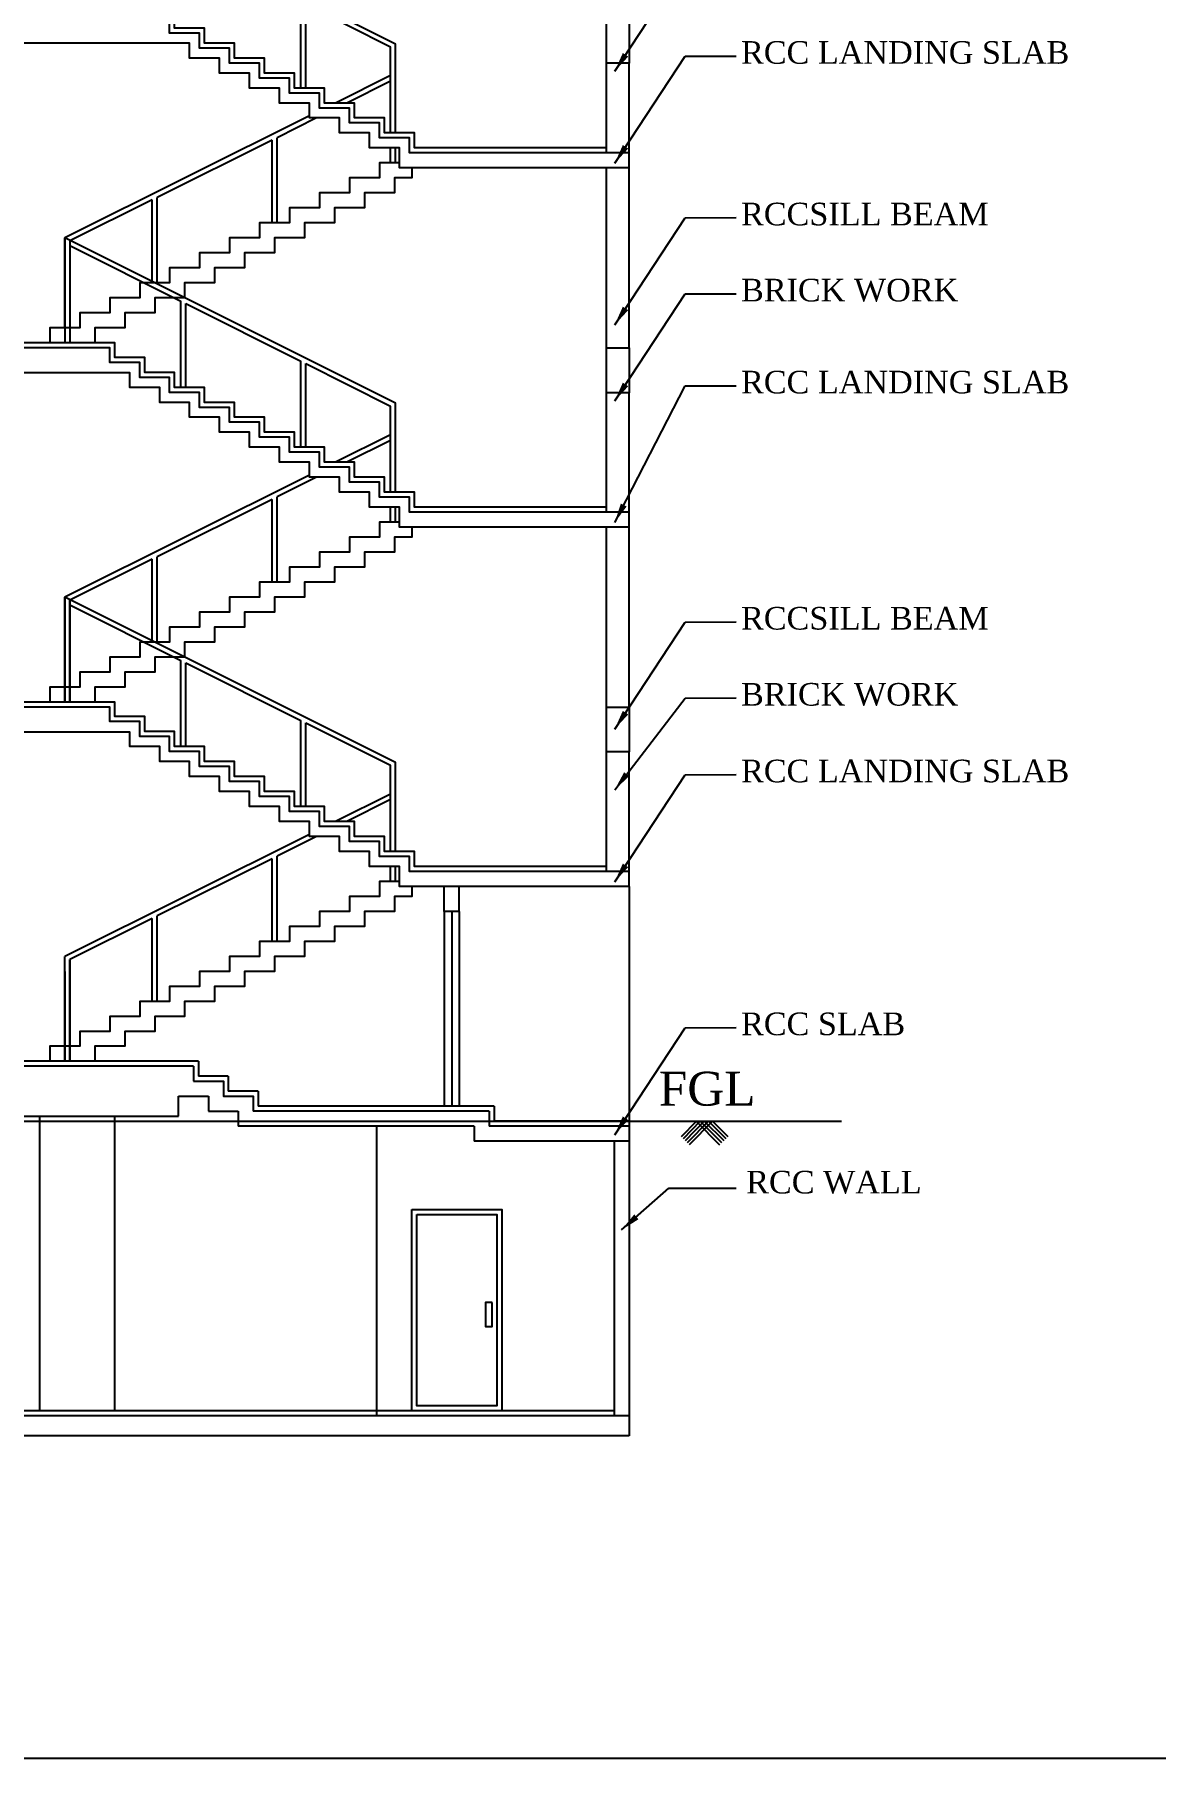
# Model space of a CAD drawing. Header units: metres. Extents: x 2754 to 3501, y 1112 to 1514.
# Drawn here: x 3386.41 to 3397.81, y 1410.83 to 1428.37 of the extents above; entities that cross this region are included whole.
import ezdxf
from ezdxf.lldxf.tags import DXFTag

# ---------------------------------------------------------------- set-up
doc = ezdxf.new("R2010")
doc.units = ezdxf.units.M
for name, color, linetype in [('AR-COLUMN', 2, 'Continuous'), ('AR-ELEVATION', 2, 'Continuous'), ('AR-THIN', 8, 'Continuous'), ('AR-WALL', 7, 'Continuous')]:
    doc.layers.add(name, color=color, linetype=linetype)
doc.styles.add('ANAND', font='times.ttf')
tags = doc.linetypes.add('DASHED', pattern=[0.75, 0.5, -0.25]).pattern_tags.tags
tags[6:7] = [DXFTag(74, 4), DXFTag(75, 0), DXFTag(340, '0'), DXFTag(46, 1.0), DXFTag(50, 0.0), DXFTag(44, 0.0), DXFTag(45, 0.0)]
tags[4:5] = [DXFTag(74, 4), DXFTag(75, 0), DXFTag(340, '0'), DXFTag(46, 1.0), DXFTag(50, 0.0), DXFTag(44, 0.0), DXFTag(45, 0.0)]
doc.dimstyles.new('V1', dxfattribs={"dimtxt": 0.23, "dimasz": 0.1, "dimexe": 0.18, "dimexo": 0.0625, "dimgap": 0.09, "dimtad": 1, "dimzin": 0, "dimdsep": 46, "dimtxsty": 'ANAND', "dimcen": 0.09, "dimadec": 0, "dimazin": 0, "dimtfac": 1, "dimtix": 1, "dimtofl": 0, "dimtmove": 2, "dimatfit": 0, "dimfxl": 0, "dimtolj": 1, "dimtzin": 0, "dimarcsym": 0})

msp = doc.modelspace()

# ---------------------------------------------------------------- linework, layer by layer
at = {"color": 2}
msp.add_line((3390.6534, 1419.44722), (3390.6534, 1417.46602), dxfattribs=at)
at = {"color": 7, "linetype": 'DASHED', "ltscale": 10}
msp.add_line((3368.08073, 1417.31362), (3394.61686, 1417.31362), dxfattribs=at)
at = {"color": 1, "linetype": 'ByBlock'}
for p, q in [((3393.13867, 1417.31258), (3392.98494, 1417.15553)), ((3393.18036, 1417.31302), (3393.00601, 1417.13491)), ((3393.22205, 1417.31347), (3393.02708, 1417.11429)), ((3393.26374, 1417.31391), (3393.04815, 1417.09366)), ((3393.30543, 1417.31436), (3393.06922, 1417.07304)), ((3393.13866, 1417.31391), (3393.37744, 1417.07513)), ((3393.18035, 1417.31391), (3393.39829, 1417.09598)), ((3393.22205, 1417.31391), (3393.41913, 1417.11683)), ((3393.26374, 1417.31391), (3393.43998, 1417.13767)), ((3393.30543, 1417.31391), (3393.46083, 1417.15852))]:
    msp.add_line(p, q, dxfattribs=at)
at = {"color": 6}
msp.add_line((3389.8914, 1414.31642), (3389.8914, 1417.26282), dxfattribs=at)
msp.add_lwpolyline([(3333.89674, 1442.67609), (3400.25625, 1442.67609), (3400.25625, 1410.83222), (3333.89674, 1410.83222)], close=True)
for points in [[(3390.247, 1416.41642), (3391.1614, 1416.41642), (3391.1614, 1414.36722), (3390.247, 1414.36722)], [(3390.29816, 1416.36526), (3391.11025, 1416.36526), (3391.11025, 1414.41838), (3390.29816, 1414.41838)], [(3391.06483, 1415.46999), (3390.99604, 1415.46999), (3390.99604, 1415.226), (3391.06483, 1415.226)]]:
    msp.add_lwpolyline(points, close=True, dxfattribs=at)
at = {"layer": 'AR-COLUMN'}
for p, q in [((3392.2282, 1428.07602), (3392.2282, 1428.53322)), ((3392.4568, 1428.53322), (3392.4568, 1428.07602)), ((3392.4568, 1428.07602), (3392.2282, 1428.07602)), ((3392.2282, 1424.72322), (3392.2282, 1425.18042)), ((3392.2282, 1425.18042), (3392.4568, 1425.18042)), ((3392.4568, 1425.18042), (3392.4568, 1424.72322)), ((3392.4568, 1424.72322), (3392.2282, 1424.72322)), ((3392.2282, 1421.06922), (3392.2282, 1421.52642)), ((3392.2282, 1421.52642), (3392.4568, 1421.52642)), ((3392.4568, 1421.52642), (3392.4568, 1421.06922)), ((3392.4568, 1421.06922), (3392.2282, 1421.06922)), ((3388.02451, 1417.87242), (3370.21073, 1417.87242)), ((3388.02451, 1417.87242), (3388.02451, 1417.72002)), ((3387.87211, 1417.56762), (3388.17691, 1417.56762)), ((3387.87211, 1417.36442), (3387.87211, 1417.56762)), ((3388.17691, 1417.56762), (3388.17691, 1417.41522)), ((3385.20511, 1417.36442), (3387.87211, 1417.36442)), ((3388.17691, 1417.41522), (3388.48171, 1417.41522)), ((3391.0344, 1417.41522), (3388.63411, 1417.41522)), ((3391.0344, 1417.41522), (3391.0344, 1417.26282)), ((3392.4568, 1417.31362), (3393.59393, 1417.31362)), ((3390.882, 1417.26282), (3388.48171, 1417.26282)), ((3390.882, 1417.26282), (3390.882, 1417.11042)), ((3392.4568, 1417.26282), (3391.0344, 1417.26282)), ((3392.4568, 1417.26282), (3392.4568, 1414.11322)), ((3392.4568, 1417.11042), (3390.882, 1417.11042)), ((3392.3044, 1417.11042), (3392.3044, 1414.31642)), ((3392.4568, 1414.31642), (3371.60632, 1414.31642)), ((3392.4568, 1414.11322), (3371.60632, 1414.11322))]:
    msp.add_line(p, q, dxfattribs=at)
for points in [[(3392.4568, 1427.00922), (3392.4568, 1427.16162), (3390.2216, 1427.16162), (3390.2216, 1427.31402), (3389.9168, 1427.31402), (3389.9168, 1427.46642), (3389.612, 1427.46642), (3389.612, 1427.61882), (3389.3072, 1427.61882), (3389.3072, 1427.77122), (3389.0024, 1427.77122), (3389.0024, 1427.92362), (3388.6976, 1427.92362), (3388.6976, 1428.07602), (3388.3928, 1428.07602), (3388.3928, 1428.22842), (3388.088, 1428.22842), (3388.088, 1428.38082), (3387.7832, 1428.38082), (3387.7832, 1428.53322)], [(3392.4568, 1427.00922), (3390.12, 1427.00922), (3390.12, 1427.00922), (3390.12, 1427.00922), (3390.12, 1427.21242), (3389.8152, 1427.21242), (3389.8152, 1427.36482), (3389.5104, 1427.36482), (3389.5104, 1427.51722), (3389.2056, 1427.51722), (3389.2056, 1427.66962), (3388.9008, 1427.66962), (3388.9008, 1427.82202), (3388.596, 1427.82202), (3388.596, 1427.97442), (3388.2912, 1427.97442), (3388.2912, 1428.12682), (3387.9864, 1428.12682), (3387.9864, 1428.27922), (3387.9864, 1428.27922), (3387.9864, 1428.27922), (3383.45251, 1428.27922)], [(3392.4568, 1423.35522), (3392.4568, 1423.50762), (3390.2216, 1423.50762), (3390.2216, 1423.66002), (3389.9168, 1423.66002), (3389.9168, 1423.81242), (3389.612, 1423.81242), (3389.612, 1423.96482), (3389.3072, 1423.96482), (3389.3072, 1424.11722), (3389.0024, 1424.11722), (3389.0024, 1424.26962), (3388.6976, 1424.26962), (3388.6976, 1424.42202), (3388.3928, 1424.42202), (3388.3928, 1424.57442), (3388.088, 1424.57442), (3388.088, 1424.72682), (3387.7832, 1424.72682), (3387.7832, 1424.87922), (3387.4784, 1424.87922), (3387.4784, 1425.03162), (3387.1736, 1425.03162), (3387.1736, 1425.18042), (3370.21073, 1425.18042)], [(3392.4568, 1423.35522), (3390.12, 1423.35522), (3390.12, 1423.35522), (3390.12, 1423.35522), (3390.12, 1423.55842), (3389.8152, 1423.55842), (3389.8152, 1423.71082), (3389.5104, 1423.71082), (3389.5104, 1423.86322), (3389.2056, 1423.86322), (3389.2056, 1424.01562), (3388.9008, 1424.01562), (3388.9008, 1424.16802), (3388.596, 1424.16802), (3388.596, 1424.32042), (3388.2912, 1424.32042), (3388.2912, 1424.47282), (3387.9864, 1424.47282), (3387.9864, 1424.62522), (3387.6816, 1424.62522), (3387.6816, 1424.77762), (3387.3768, 1424.77762), (3387.3768, 1424.92642), (3383.45251, 1424.92642)], [(3392.4568, 1419.70122), (3392.4568, 1419.85362), (3390.2216, 1419.85362), (3390.2216, 1420.00602), (3389.9168, 1420.00602), (3389.9168, 1420.15842), (3389.612, 1420.15842), (3389.612, 1420.31082), (3389.3072, 1420.31082), (3389.3072, 1420.46322), (3389.0024, 1420.46322), (3389.0024, 1420.61562), (3388.6976, 1420.61562), (3388.6976, 1420.76802), (3388.3928, 1420.76802), (3388.3928, 1420.92042), (3388.088, 1420.92042), (3388.088, 1421.07282), (3387.7832, 1421.07282), (3387.7832, 1421.22522), (3387.4784, 1421.22522), (3387.4784, 1421.37762), (3387.1736, 1421.37762), (3387.1736, 1421.52642), (3370.21073, 1421.52642)], [(3392.4568, 1419.70122), (3390.12, 1419.70122), (3390.12, 1419.70122), (3390.12, 1419.70122), (3390.12, 1419.90442), (3389.8152, 1419.90442), (3389.8152, 1420.05682), (3389.5104, 1420.05682), (3389.5104, 1420.20922), (3389.2056, 1420.20922), (3389.2056, 1420.36162), (3388.9008, 1420.36162), (3388.9008, 1420.51402), (3388.596, 1420.51402), (3388.596, 1420.66642), (3388.2912, 1420.66642), (3388.2912, 1420.81882), (3387.9864, 1420.81882), (3387.9864, 1420.97122), (3387.6816, 1420.97122), (3387.6816, 1421.12362), (3387.3768, 1421.12362), (3387.3768, 1421.27242), (3383.45251, 1421.27242)], [(3388.02451, 1417.72002), (3388.32931, 1417.72002), (3388.32931, 1417.56762), (3388.63411, 1417.56762), (3388.63411, 1417.41522)], [(3388.48171, 1417.41522), (3388.48171, 1417.26282)]]:
    msp.add_lwpolyline(points, dxfattribs=at)
at = {"layer": 'AR-ELEVATION'}
for p, q in [((3392.4568, 1419.70122), (3392.4568, 1417.31362)), ((3386.4624, 1414.3667), (3386.4624, 1417.36442)), ((3387.2244, 1414.36668), (3387.2244, 1417.36442))]:
    msp.add_line(p, q, dxfattribs=at)
for points in [[(3390.12, 1427.06002), (3389.9168, 1427.06002), (3389.9168, 1426.90762), (3389.612, 1426.90762), (3389.612, 1426.75522), (3389.3072, 1426.75522), (3389.3072, 1426.60282), (3389.0024, 1426.60282), (3389.0024, 1426.45042), (3388.6976, 1426.45042), (3388.6976, 1426.29802), (3388.3928, 1426.29802), (3388.3928, 1426.14562), (3388.088, 1426.14562), (3388.088, 1425.99322), (3387.7832, 1425.99322), (3387.7832, 1425.84082), (3387.4784, 1425.84082), (3387.4784, 1425.68842), (3387.1736, 1425.68842), (3387.1736, 1425.53602), (3386.8688, 1425.53602), (3386.8688, 1425.38362), (3386.564, 1425.38362), (3386.564, 1425.23122)], [(3390.247, 1427.00922), (3390.247, 1426.90762), (3390.0692, 1426.90762), (3390.0692, 1426.75522), (3389.7644, 1426.75522), (3389.7644, 1426.60282), (3389.4596, 1426.60282), (3389.4596, 1426.45042), (3389.1548, 1426.45042), (3389.1548, 1426.29802), (3388.85, 1426.29802), (3388.85, 1426.14562), (3388.5452, 1426.14562), (3388.5452, 1425.99322), (3388.2404, 1425.99322), (3388.2404, 1425.84082), (3387.9356, 1425.84082), (3387.9356, 1425.68842), (3387.6308, 1425.68842), (3387.6308, 1425.53602), (3387.326, 1425.53602), (3387.326, 1425.38362), (3387.0212, 1425.38362), (3387.0212, 1425.23122)], [(3390.12, 1423.40602), (3389.9168, 1423.40602), (3389.9168, 1423.25362), (3389.612, 1423.25362), (3389.612, 1423.10122), (3389.3072, 1423.10122), (3389.3072, 1422.94882), (3389.0024, 1422.94882), (3389.0024, 1422.79642), (3388.6976, 1422.79642), (3388.6976, 1422.64402), (3388.3928, 1422.64402), (3388.3928, 1422.49162), (3388.088, 1422.49162), (3388.088, 1422.33922), (3387.7832, 1422.33922), (3387.7832, 1422.18682), (3387.4784, 1422.18682), (3387.4784, 1422.03442), (3387.1736, 1422.03442), (3387.1736, 1421.88202), (3386.8688, 1421.88202), (3386.8688, 1421.72962), (3386.564, 1421.72962), (3386.564, 1421.57722)], [(3390.247, 1423.35522), (3390.247, 1423.25362), (3390.0692, 1423.25362), (3390.0692, 1423.10122), (3389.7644, 1423.10122), (3389.7644, 1422.94882), (3389.4596, 1422.94882), (3389.4596, 1422.79642), (3389.1548, 1422.79642), (3389.1548, 1422.64402), (3388.85, 1422.64402), (3388.85, 1422.49162), (3388.5452, 1422.49162), (3388.5452, 1422.33922), (3388.2404, 1422.33922), (3388.2404, 1422.18682), (3387.9356, 1422.18682), (3387.9356, 1422.03442), (3387.6308, 1422.03442), (3387.6308, 1421.88202), (3387.326, 1421.88202), (3387.326, 1421.72962), (3387.0212, 1421.72962), (3387.0212, 1421.57722)], [(3390.12, 1419.75202), (3389.9168, 1419.75202), (3389.9168, 1419.59962), (3389.612, 1419.59962), (3389.612, 1419.44722), (3389.3072, 1419.44722), (3389.3072, 1419.29482), (3389.0024, 1419.29482), (3389.0024, 1419.14242), (3388.6976, 1419.14242), (3388.6976, 1418.99002), (3388.3928, 1418.99002), (3388.3928, 1418.83762), (3388.088, 1418.83762), (3388.088, 1418.68522), (3387.7832, 1418.68522), (3387.7832, 1418.53282), (3387.4784, 1418.53282), (3387.4784, 1418.38042), (3387.1736, 1418.38042), (3387.1736, 1418.22802), (3386.8688, 1418.22802), (3386.8688, 1418.07562), (3386.564, 1418.07562), (3386.564, 1417.92322)], [(3390.247, 1419.70122), (3390.247, 1419.59962), (3390.0692, 1419.59962), (3390.0692, 1419.44722), (3389.7644, 1419.44722), (3389.7644, 1419.29482), (3389.4596, 1419.29482), (3389.4596, 1419.14242), (3389.1548, 1419.14242), (3389.1548, 1418.99002), (3388.85, 1418.99002), (3388.85, 1418.83762), (3388.5452, 1418.83762), (3388.5452, 1418.68522), (3388.2404, 1418.68522), (3388.2404, 1418.53282), (3387.9356, 1418.53282), (3387.9356, 1418.38042), (3387.6308, 1418.38042), (3387.6308, 1418.22802), (3387.326, 1418.22802), (3387.326, 1418.07562), (3387.0212, 1418.07562), (3387.0212, 1417.92322)]]:
    msp.add_lwpolyline(points, dxfattribs=at)
at = {"layer": 'AR-THIN'}
for p, q in [((3387.6308, 1429.49842), (3390.0819, 1428.27287)), ((3389.1167, 1427.82202), (3389.1167, 1428.69867)), ((3389.1675, 1428.67327), (3390.0311, 1428.24147)), ((3389.1675, 1427.82202), (3389.1675, 1428.67327)), ((3390.0311, 1427.36482), (3390.0311, 1428.24147)), ((3390.0819, 1427.36482), (3390.0819, 1428.27287)), ((3390.0311, 1427.94911), (3389.47, 1427.66962)), ((3390.0311, 1427.89236), (3389.58393, 1427.66962)), ((3389.2056, 1427.53792), (3386.7164, 1426.29802)), ((3389.27798, 1427.51722), (3388.8754, 1427.31669)), ((3388.8754, 1426.45042), (3388.8754, 1427.31669)), ((3388.8246, 1427.29139), (3387.6562, 1426.70939)), ((3388.8246, 1426.45042), (3388.8246, 1427.29139)), ((3390.0311, 1427.06002), (3390.0311, 1427.21242)), ((3390.0819, 1427.06002), (3390.0819, 1427.21242)), ((3387.6054, 1426.68409), (3386.7672, 1426.26657)), ((3387.6054, 1425.84082), (3387.6054, 1426.68409)), ((3387.6562, 1425.84082), (3387.6562, 1426.70939)), ((3386.7164, 1426.30162), (3390.0819, 1424.61887)), ((3386.7164, 1426.30162), (3386.7164, 1425.23482)), ((3386.7164, 1425.38362), (3386.7164, 1426.29802)), ((3386.7672, 1426.26657), (3386.7672, 1425.23122)), ((3386.7164, 1426.14562), (3386.7164, 1425.23122)), ((3386.7672, 1426.21942), (3387.8975, 1425.65427)), ((3386.7672, 1426.21942), (3386.7672, 1425.23482)), ((3387.6054, 1425.84082), (3387.6054, 1426.09482)), ((3387.6562, 1425.84082), (3387.6562, 1426.07612)), ((3387.8975, 1424.77762), (3387.8975, 1425.65427)), ((3387.9483, 1425.62887), (3389.1167, 1425.04467)), ((3387.9483, 1424.77762), (3387.9483, 1425.62887)), ((3389.1167, 1424.16802), (3389.1167, 1425.04467)), ((3389.1675, 1425.01927), (3390.0311, 1424.58747)), ((3389.1675, 1424.16802), (3389.1675, 1425.01927)), ((3390.0311, 1423.71082), (3390.0311, 1424.58747)), ((3390.0819, 1423.71082), (3390.0819, 1424.61887)), ((3390.0311, 1424.29511), (3389.47, 1424.01562)), ((3390.0311, 1424.23836), (3389.58393, 1424.01562)), ((3389.2056, 1423.88392), (3386.7164, 1422.64402)), ((3389.27798, 1423.86322), (3388.8754, 1423.66269)), ((3388.8246, 1423.63739), (3387.6562, 1423.05539)), ((3388.8246, 1422.79642), (3388.8246, 1423.63739)), ((3388.8754, 1422.79642), (3388.8754, 1423.66269)), ((3390.0311, 1423.40602), (3390.0311, 1423.55842)), ((3390.0819, 1423.40602), (3390.0819, 1423.55842)), ((3387.6054, 1423.03009), (3386.7672, 1422.61257)), ((3387.6054, 1422.18682), (3387.6054, 1423.03009)), ((3387.6562, 1422.18682), (3387.6562, 1423.05539)), ((3386.7164, 1422.64762), (3390.0819, 1420.96487)), ((3386.7164, 1422.64762), (3386.7164, 1421.58082)), ((3386.7164, 1421.57722), (3386.7164, 1422.64402)), ((3386.7164, 1422.49162), (3386.7164, 1422.64402)), ((3386.7672, 1421.57722), (3386.7672, 1422.61257)), ((3386.7672, 1422.61257), (3386.7672, 1421.57722)), ((3386.7672, 1422.56542), (3387.8975, 1422.00027)), ((3386.7672, 1422.56542), (3386.7672, 1421.58082)), ((3386.7164, 1422.49162), (3386.7164, 1421.57722)), ((3387.6054, 1422.18682), (3387.6054, 1422.44082)), ((3387.6562, 1422.18682), (3387.6562, 1422.42212)), ((3387.8975, 1421.12362), (3387.8975, 1422.00027)), ((3387.9483, 1421.97487), (3389.1167, 1421.39067)), ((3387.9483, 1421.12362), (3387.9483, 1421.97487)), ((3389.1167, 1420.51402), (3389.1167, 1421.39067)), ((3389.1675, 1421.36527), (3390.0311, 1420.93347)), ((3389.1675, 1420.51402), (3389.1675, 1421.36527)), ((3390.0311, 1420.05682), (3390.0311, 1420.93347)), ((3390.0819, 1420.05682), (3390.0819, 1420.96487)), ((3390.0311, 1420.64111), (3389.47, 1420.36162)), ((3390.0311, 1420.58436), (3389.58393, 1420.36162)), ((3389.2056, 1420.22992), (3386.7164, 1418.99002)), ((3389.27798, 1420.20922), (3388.8754, 1420.00869)), ((3388.8246, 1419.98339), (3387.6562, 1419.40139)), ((3388.8246, 1419.14242), (3388.8246, 1419.98339)), ((3388.8754, 1419.14242), (3388.8754, 1420.00869)), ((3390.0311, 1419.75202), (3390.0311, 1419.90442)), ((3390.0819, 1419.75202), (3390.0819, 1419.90442)), ((3390.5772, 1419.44722), (3390.5772, 1417.46602)), ((3390.7296, 1419.44722), (3390.7296, 1417.46602)), ((3387.6054, 1419.37609), (3386.7672, 1418.95857)), ((3387.6054, 1418.53282), (3387.6054, 1419.37609)), ((3387.6562, 1418.53282), (3387.6562, 1419.40139)), ((3386.7164, 1417.92322), (3386.7164, 1418.99002)), ((3386.7164, 1418.83762), (3386.7164, 1418.99002)), ((3386.7672, 1417.92322), (3386.7672, 1418.95857)), ((3386.7672, 1418.95857), (3386.7672, 1417.92322)), ((3386.7164, 1418.83762), (3386.7164, 1417.92322)), ((3387.6054, 1418.53282), (3387.6054, 1418.78682)), ((3387.6562, 1418.53282), (3387.6562, 1418.76812)), ((3388.07531, 1417.92322), (3381.8904, 1417.92322)), ((3388.07531, 1417.92322), (3388.07531, 1417.77082)), ((3388.38011, 1417.77082), (3388.07531, 1417.77082)), ((3388.38011, 1417.77082), (3388.38011, 1417.61842)), ((3388.68491, 1417.61842), (3388.38011, 1417.61842)), ((3388.68491, 1417.61842), (3388.68491, 1417.46602)), ((3391.0852, 1417.46602), (3388.68491, 1417.46602)), ((3391.0852, 1417.46602), (3391.0852, 1417.31362)), ((3392.4568, 1417.31362), (3391.0852, 1417.31362)), ((3392.4568, 1417.31362), (3392.4568, 1417.26282)), ((3392.3044, 1414.36722), (3371.75872, 1414.36722))]:
    msp.add_line(p, q, dxfattribs=at)
for points in [[(3392.2282, 1427.21242), (3390.2724, 1427.21242), (3390.2724, 1427.36482), (3389.9676, 1427.36482), (3389.9676, 1427.51722), (3389.6628, 1427.51722), (3389.6628, 1427.66962), (3389.358, 1427.66962), (3389.358, 1427.82202), (3389.0532, 1427.82202), (3389.0532, 1427.97442), (3388.7484, 1427.97442), (3388.7484, 1428.12682), (3388.4436, 1428.12682), (3388.4436, 1428.27922), (3388.1388, 1428.27922), (3388.1388, 1428.43162), (3387.834, 1428.43162), (3387.834, 1428.58402)], [(3392.2282, 1423.55842), (3390.2724, 1423.55842), (3390.2724, 1423.71082), (3389.9676, 1423.71082), (3389.9676, 1423.86322), (3389.6628, 1423.86322), (3389.6628, 1424.01562), (3389.358, 1424.01562), (3389.358, 1424.16802), (3389.0532, 1424.16802), (3389.0532, 1424.32042), (3388.7484, 1424.32042), (3388.7484, 1424.47282), (3388.4436, 1424.47282), (3388.4436, 1424.62522), (3388.1388, 1424.62522), (3388.1388, 1424.77762), (3387.834, 1424.77762), (3387.834, 1424.93002), (3387.5292, 1424.93002), (3387.5292, 1425.08242), (3387.2244, 1425.08242), (3387.2244, 1425.23122), (3386.2338, 1425.23122)], [(3392.2282, 1419.90442), (3390.2724, 1419.90442), (3390.2724, 1420.05682), (3389.9676, 1420.05682), (3389.9676, 1420.20922), (3389.6628, 1420.20922), (3389.6628, 1420.36162), (3389.358, 1420.36162), (3389.358, 1420.51402), (3389.0532, 1420.51402), (3389.0532, 1420.66642), (3388.7484, 1420.66642), (3388.7484, 1420.81882), (3388.4436, 1420.81882), (3388.4436, 1420.97122), (3388.1388, 1420.97122), (3388.1388, 1421.12362), (3387.834, 1421.12362), (3387.834, 1421.27602), (3387.5292, 1421.27602), (3387.5292, 1421.42842), (3387.2244, 1421.42842), (3387.2244, 1421.57722), (3384.5574, 1421.57722)]]:
    msp.add_lwpolyline(points, dxfattribs=at)
at = {"layer": 'AR-WALL'}
for p, q in [((3392.2282, 1427.16162), (3392.2282, 1428.07602)), ((3392.4568, 1427.16162), (3392.4568, 1428.07602)), ((3392.2282, 1425.18042), (3392.2282, 1427.00922)), ((3392.4568, 1425.18042), (3392.4568, 1427.00922)), ((3392.2282, 1423.50762), (3392.2282, 1424.72322)), ((3392.4568, 1423.50762), (3392.4568, 1424.72322)), ((3392.2282, 1421.52642), (3392.2282, 1423.35522)), ((3392.4568, 1421.52642), (3392.4568, 1423.35522)), ((3392.2282, 1419.85362), (3392.2282, 1421.06922)), ((3392.4568, 1419.85362), (3392.4568, 1421.06922)), ((3390.5772, 1419.44722), (3390.5772, 1419.70122)), ((3390.7296, 1419.44722), (3390.7296, 1419.70122)), ((3390.7296, 1419.44722), (3390.5772, 1419.44722))]:
    msp.add_line(p, q, dxfattribs=at)

# ---------------------------------------------------------------- texts
at = {"color": 7, "style": 'ANAND'}
for s, height, p in [('RCC LANDING SLAB', 0.23, (3393.59567, 1428.06893)), ('RCCSILL BEAM', 0.23, (3393.59567, 1426.42561)), ('BRICK WORK', 0.23, (3393.59567, 1425.65196)), ('RCC LANDING SLAB', 0.23, (3393.59567, 1424.71613)), ('RCCSILL BEAM', 0.23, (3393.59567, 1422.31441)), ('BRICK WORK', 0.23, (3393.59567, 1421.54076)), ('RCC LANDING SLAB', 0.23, (3393.59567, 1420.76093)), ('RCC SLAB', 0.23, (3393.59567, 1418.18907)), ('FGL', 0.345, (3392.75905, 1417.47232)), ('RCC WALL', 0.23, (3393.64808, 1416.57919))]:
    msp.add_text(s, height=height, dxfattribs=at).set_placement(p)

# ---------------------------------------------------------------- leaders
at = {"color": 7, "linetype": 'ByBlock'}
for points in [[(3392.31061, 1427.99279), (3393.02711, 1429.08099), (3393.54559, 1429.08291)], [(3392.31061, 1427.05695), (3393.02711, 1428.14515), (3393.54559, 1428.14707)], [(3392.31061, 1425.41363), (3393.02711, 1426.50183), (3393.54559, 1426.50375)], [(3392.31061, 1424.63999), (3393.02711, 1425.72819), (3393.54559, 1425.73011)], [(3392.31061, 1423.40295), (3393.02711, 1424.79235), (3393.54559, 1424.79427)], [(3392.31061, 1421.30243), (3393.02711, 1422.39063), (3393.54559, 1422.39255)], [(3392.31061, 1420.68479), (3393.02711, 1421.61699), (3393.54559, 1421.61891)], [(3392.31061, 1419.74895), (3393.02711, 1420.83715), (3393.54559, 1420.83907)], [(3392.31061, 1417.1771), (3393.02711, 1418.2653), (3393.54559, 1418.26722)], [(3392.38084, 1416.20875), (3392.85972, 1416.63188), (3393.54559, 1416.63431)]]:
    msp.add_leader(points, dimstyle='V1', override={"dimasz": 0.2, "dimgap": 0.09, "dimtad": 0, "dimarcsym": 1}, dxfattribs=at)

doc.saveas('drawing.dxf')
